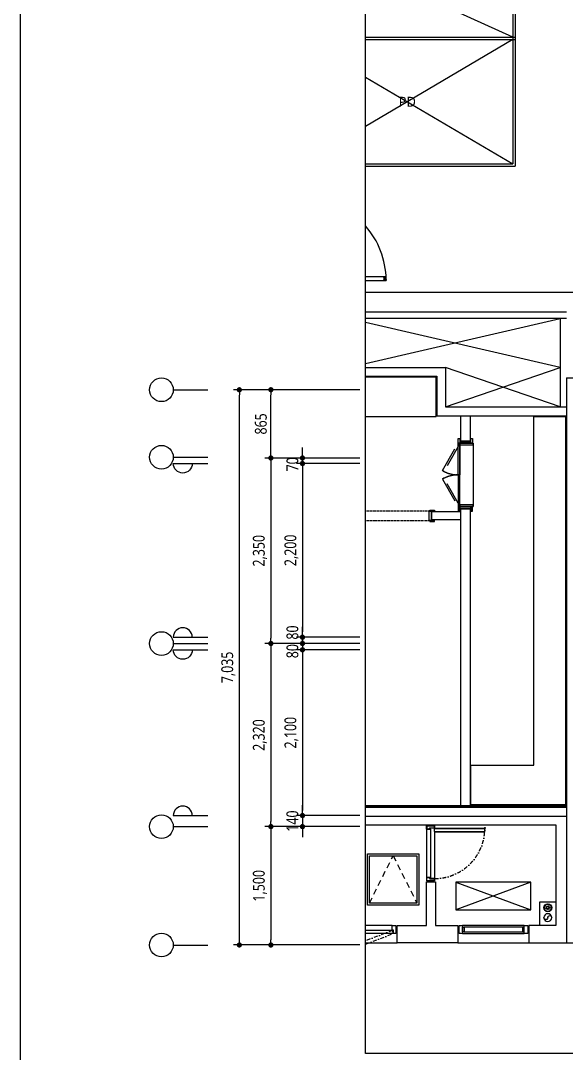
# Model space of a CAD drawing. Header units: millimetres. Extents: x -33000 to 294000, y 0 to 42408.
# Drawn here: x 1235 to 8150, y 9905 to 22990 of the extents above; entities that cross this region are included whole.
import ezdxf
from ezdxf.enums import TextEntityAlignment as Align

# ---------------------------------------------------------------- set-up
doc = ezdxf.new("R2010")
doc.units = ezdxf.units.MM
doc.header["$LTSCALE"] = 50
for name, pattern in [('XR-Unit-Plan$0$( Hidden )', [0.375, 0.25, -0.125]), ('XR-Unit-Plan$0$HID', [2.5, 1.5, -1]), ('XR-Unit-Plan$0$XR-단위_주동평면도$0$HIDDEN', [9.525, 6.35, -3.175]), ('XR-Unit-Plan$0$XREF-양산 평산동 공동주택-기준층평면도$0$dash1', [2, 1, -0.5, 0, -0.5])]:
    doc.linetypes.add(name, pattern=pattern)
doc.layers.add('arch', color=8, linetype='Continuous')
doc.layers.add('실명', color=9, linetype='Continuous')
doc.layers.add('cloud', color=7, linetype='Continuous', true_color=0xb3ef8f, plot=False)
doc.styles.add('ANU-TEXT 0', font='malgun.ttf', dxfattribs={"width": 0.8})
doc.styles.add('FORTELINE', font='malgun.ttf')
doc.dimstyles.new('UDIM-외부', dxfattribs={"dimscale": 50, "dimtxt": 3, "dimasz": 1.33, "dimexe": 1.5, "dimexo": 1.5, "dimgap": 1, "dimtad": 1, "dimdec": 0, "dimzin": 0, "dimdsep": 46, "dimlunit": 6, "dimtxsty": 'ANU-TEXT 0', "dimblk": 'DOT', "dimcen": 0.09, "dimdle": 1.5, "dimclrd": 256, "dimclre": 256, "dimclrt": 3, "dimadec": 0, "dimazin": 0, "dimtfac": 1, "dimtdec": 0, "dimtix": 1, "dimtmove": 2, "dimatfit": 3, "dimfxl": 1.5, "dimtolj": 1, "dimtzin": 0, "dimlwd": -1, "dimarcsym": 0})

# ---------------------------------------------------------------- blocks, each defined once
blk = doc.blocks.new('_Dot')
at = {"color": 0, "linetype": 'ByBlock', "lineweight": -2}
blk.add_line((-0.5, 0), (-1, 0), dxfattribs=at)
at = {"color": 0, "linetype": 'ByBlock', "const_width": 0.5}
blk.add_lwpolyline([(-0.25, 0, 1), (0.25, 0, 1)], format="xyb", close=True, dxfattribs=at)
blk = doc.blocks.new('*D114')
at = {"transparency": 16777216}
for p, q in [((4806, 17514), (4806, 17581)), ((4806, 17378), (4806, 17448)), ((4806, 17311), (4806, 17245))]:
    blk.add_line(p, q, dxfattribs=at)
at = {"lineweight": -2, "transparency": 16777216}
for p, q in [((5531, 17448), (4731, 17448)), ((5531, 17378), (4731, 17378))]:
    blk.add_line(p, q, dxfattribs=at)
at = {"layer": 'Defpoints', "color": 0, "transparency": 16777216}
for p in [(4806, 17448), (5606, 17448), (5606, 17378)]:
    blk.add_point(p, dxfattribs=at)
at = {"transparency": 16777216, "xscale": 66.5, "yscale": 66.5, "zscale": 66.5}
for p, rotation in [((4806, 17448), 270), ((4806, 17378), 90)]:
    blk.add_blockref('_Dot', p, dxfattribs=dict(at, rotation=rotation))
at = {"transparency": 16777216, "insert": (4679, 17368), "char_height": 150, "attachment_point": 5, "rotation": 90, "style": 'ANU-TEXT 0'}
blk.add_mtext('\\A1;70', dxfattribs=at)
blk = doc.blocks.new('*D115')
at = {"lineweight": -2, "transparency": 16777216}
for p, q in [((5531, 18313), (4331, 18313)), ((5531, 17448), (4331, 17448))]:
    blk.add_line(p, q, dxfattribs=at)
at = {"transparency": 16777216}
blk.add_line((4406, 17514), (4406, 18246), dxfattribs=at)
at = {"layer": 'Defpoints', "color": 0, "transparency": 16777216}
for p in [(4406, 18313), (5606, 18313), (5606, 17448)]:
    blk.add_point(p, dxfattribs=at)
at = {"transparency": 16777216, "xscale": 66.5, "yscale": 66.5, "zscale": 66.5}
for p, rotation in [((4406, 18313), 90), ((4406, 17448), 270)]:
    blk.add_blockref('_Dot', p, dxfattribs=dict(at, rotation=rotation))
at = {"transparency": 16777216, "insert": (4279, 17880), "char_height": 150, "attachment_point": 5, "rotation": 90, "style": 'ANU-TEXT 0'}
blk.add_mtext('\\A1;865', dxfattribs=at)
blk = doc.blocks.new('*D116')
at = {"lineweight": -2, "transparency": 16777216}
for p, q in [((5531, 18313), (3931, 18313)), ((5531, 11278), (3931, 11278))]:
    blk.add_line(p, q, dxfattribs=at)
at = {"transparency": 16777216}
blk.add_line((4006, 11344), (4006, 18246), dxfattribs=at)
at = {"layer": 'Defpoints', "color": 0, "transparency": 16777216}
for p in [(4006, 18313), (5606, 18313), (5606, 11278)]:
    blk.add_point(p, dxfattribs=at)
at = {"transparency": 16777216, "xscale": 66.5, "yscale": 66.5, "zscale": 66.5}
for p, rotation in [((4006, 18313), 90), ((4006, 11278), 270)]:
    blk.add_blockref('_Dot', p, dxfattribs=dict(at, rotation=rotation))
at = {"transparency": 16777216, "insert": (3866, 14795), "char_height": 150, "attachment_point": 5, "rotation": 90, "style": 'ANU-TEXT 0'}
blk.add_mtext('\\A1;7,035', dxfattribs=at)
blk = doc.blocks.new('*D105')
at = {"lineweight": -2, "transparency": 16777216}
for p, q in [((5531, 17378), (4731, 17378)), ((5531, 15178), (4731, 15178))]:
    blk.add_line(p, q, dxfattribs=at)
at = {"transparency": 16777216}
blk.add_line((4806, 17311), (4806, 15244), dxfattribs=at)
at = {"layer": 'Defpoints', "color": 0, "transparency": 16777216}
for p in [(5606, 17378), (4806, 15178), (5606, 15178)]:
    blk.add_point(p, dxfattribs=at)
at = {"transparency": 16777216, "xscale": 66.5, "yscale": 66.5, "zscale": 66.5}
for p, rotation in [((4806, 17378), 90), ((4806, 15178), 270)]:
    blk.add_blockref('_Dot', p, dxfattribs=dict(at, rotation=rotation))
at = {"transparency": 16777216, "insert": (4666, 16278), "char_height": 150, "attachment_point": 5, "rotation": 90, "style": 'ANU-TEXT 0'}
blk.add_mtext('\\A1;2,200', dxfattribs=at)
blk = doc.blocks.new('*D106')
at = {"transparency": 16777216}
for p, q in [((4806, 15244), (4806, 15311)), ((4806, 15178), (4806, 15098)), ((4806, 15031), (4806, 14965))]:
    blk.add_line(p, q, dxfattribs=at)
at = {"lineweight": -2, "transparency": 16777216}
for p, q in [((5531, 15178), (4731, 15178)), ((5531, 15098), (4731, 15098))]:
    blk.add_line(p, q, dxfattribs=at)
at = {"layer": 'Defpoints', "color": 0, "transparency": 16777216}
for p in [(4806, 15098), (5606, 15178), (5606, 15098)]:
    blk.add_point(p, dxfattribs=at)
at = {"transparency": 16777216, "xscale": 66.5, "yscale": 66.5, "zscale": 66.5}
for p, rotation in [((4806, 15178), 270), ((4806, 15098), 90)]:
    blk.add_blockref('_Dot', p, dxfattribs=dict(at, rotation=rotation))
at = {"transparency": 16777216, "insert": (4679, 15237), "char_height": 150, "attachment_point": 5, "rotation": 90, "style": 'ANU-TEXT 0'}
blk.add_mtext('\\A1;80', dxfattribs=at)
blk = doc.blocks.new('*D107')
at = {"transparency": 16777216}
for p, q in [((4806, 15164), (4806, 15231)), ((4806, 15098), (4806, 15018)), ((4806, 14951), (4806, 14885))]:
    blk.add_line(p, q, dxfattribs=at)
at = {"lineweight": -2, "transparency": 16777216}
for p, q in [((5531, 15098), (4731, 15098)), ((5531, 15018), (4731, 15018))]:
    blk.add_line(p, q, dxfattribs=at)
at = {"layer": 'Defpoints', "color": 0, "transparency": 16777216}
for p in [(5606, 15098), (4806, 15018), (5606, 15018)]:
    blk.add_point(p, dxfattribs=at)
at = {"transparency": 16777216, "xscale": 66.5, "yscale": 66.5, "zscale": 66.5}
for p, rotation in [((4806, 15098), 270), ((4806, 15018), 90)]:
    blk.add_blockref('_Dot', p, dxfattribs=dict(at, rotation=rotation))
at = {"transparency": 16777216, "insert": (4679, 15001), "char_height": 150, "attachment_point": 5, "rotation": 90, "style": 'ANU-TEXT 0'}
blk.add_mtext('\\A1;80', dxfattribs=at)
blk = doc.blocks.new('*D108')
at = {"lineweight": -2, "transparency": 16777216}
for p, q in [((5531, 15018), (4731, 15018)), ((5531, 12918), (4731, 12918))]:
    blk.add_line(p, q, dxfattribs=at)
at = {"transparency": 16777216}
blk.add_line((4806, 14951), (4806, 12984), dxfattribs=at)
at = {"layer": 'Defpoints', "color": 0, "transparency": 16777216}
for p in [(5606, 15018), (4806, 12918), (5606, 12918)]:
    blk.add_point(p, dxfattribs=at)
at = {"transparency": 16777216, "xscale": 66.5, "yscale": 66.5, "zscale": 66.5}
for p, rotation in [((4806, 15018), 90), ((4806, 12918), 270)]:
    blk.add_blockref('_Dot', p, dxfattribs=dict(at, rotation=rotation))
at = {"transparency": 16777216, "insert": (4666, 13968), "char_height": 150, "attachment_point": 5, "rotation": 90, "style": 'ANU-TEXT 0'}
blk.add_mtext('\\A1;2,100', dxfattribs=at)
blk = doc.blocks.new('*D109')
at = {"transparency": 16777216}
for p, q in [((4806, 12984), (4806, 13051)), ((4806, 12918), (4806, 12778)), ((4806, 12711), (4806, 12645))]:
    blk.add_line(p, q, dxfattribs=at)
at = {"lineweight": -2, "transparency": 16777216}
for p, q in [((5531, 12918), (4731, 12918)), ((5531, 12778), (4731, 12778))]:
    blk.add_line(p, q, dxfattribs=at)
at = {"layer": 'Defpoints', "color": 0, "transparency": 16777216}
for p in [(5606, 12918), (4806, 12778), (5606, 12778)]:
    blk.add_point(p, dxfattribs=at)
at = {"transparency": 16777216, "xscale": 66.5, "yscale": 66.5, "zscale": 66.5}
for p, rotation in [((4806, 12918), 270), ((4806, 12778), 90)]:
    blk.add_blockref('_Dot', p, dxfattribs=dict(at, rotation=rotation))
at = {"transparency": 16777216, "insert": (4678, 12848), "char_height": 150, "attachment_point": 5, "rotation": 90, "style": 'ANU-TEXT 0'}
blk.add_mtext('\\A1;140', dxfattribs=at)
blk = doc.blocks.new('*D110')
at = {"lineweight": -2, "transparency": 16777216}
for p, q in [((5531, 17448), (4331, 17448)), ((5531, 15098), (4331, 15098))]:
    blk.add_line(p, q, dxfattribs=at)
at = {"transparency": 16777216}
blk.add_line((4406, 17381), (4406, 15164), dxfattribs=at)
at = {"layer": 'Defpoints', "color": 0, "transparency": 16777216}
for p in [(5606, 17448), (4406, 15098), (5606, 15098)]:
    blk.add_point(p, dxfattribs=at)
at = {"transparency": 16777216, "xscale": 66.5, "yscale": 66.5, "zscale": 66.5}
for p, rotation in [((4406, 17448), 90), ((4406, 15098), 270)]:
    blk.add_blockref('_Dot', p, dxfattribs=dict(at, rotation=rotation))
at = {"transparency": 16777216, "insert": (4266, 16273), "char_height": 150, "attachment_point": 5, "rotation": 90, "style": 'ANU-TEXT 0'}
blk.add_mtext('\\A1;2,350', dxfattribs=at)
blk = doc.blocks.new('*D111')
at = {"lineweight": -2, "transparency": 16777216}
for p, q in [((5531, 15098), (4331, 15098)), ((5531, 12778), (4331, 12778))]:
    blk.add_line(p, q, dxfattribs=at)
at = {"transparency": 16777216}
blk.add_line((4406, 15031), (4406, 12844), dxfattribs=at)
at = {"layer": 'Defpoints', "color": 0, "transparency": 16777216}
for p in [(5606, 15098), (4406, 12778), (5606, 12778)]:
    blk.add_point(p, dxfattribs=at)
at = {"transparency": 16777216, "xscale": 66.5, "yscale": 66.5, "zscale": 66.5}
for p, rotation in [((4406, 15098), 90), ((4406, 12778), 270)]:
    blk.add_blockref('_Dot', p, dxfattribs=dict(at, rotation=rotation))
at = {"transparency": 16777216, "insert": (4266, 13938), "char_height": 150, "attachment_point": 5, "rotation": 90, "style": 'ANU-TEXT 0'}
blk.add_mtext('\\A1;2,320', dxfattribs=at)
blk = doc.blocks.new('*D112')
at = {"lineweight": -2, "transparency": 16777216}
for p, q in [((5531, 12778), (4331, 12778)), ((5531, 11278), (4331, 11278))]:
    blk.add_line(p, q, dxfattribs=at)
at = {"transparency": 16777216}
blk.add_line((4406, 12711), (4406, 11344), dxfattribs=at)
at = {"layer": 'Defpoints', "color": 0, "transparency": 16777216}
for p in [(5606, 12778), (4406, 11278), (5606, 11278)]:
    blk.add_point(p, dxfattribs=at)
at = {"transparency": 16777216, "xscale": 66.5, "yscale": 66.5, "zscale": 66.5}
for p, rotation in [((4406, 12778), 90), ((4406, 11278), 270)]:
    blk.add_blockref('_Dot', p, dxfattribs=dict(at, rotation=rotation))
at = {"transparency": 16777216, "insert": (4266, 12028), "char_height": 150, "attachment_point": 5, "rotation": 90, "style": 'ANU-TEXT 0'}
blk.add_mtext('\\A1;1,500', dxfattribs=at)
blk = doc.blocks.new('중심')
blk.add_line((-350, 0), (0, 0))
blk.add_circle((-470, 0), 120)
blk = doc.blocks.new('안목')
blk.add_line((-350, 0), (0, 0))
blk.add_arc((-254, 0), 96, 0, 180)

msp = doc.modelspace()

# ---------------------------------------------------------------- linework, layer by layer
at = {"layer": 'arch'}
for p, q in [((5606.3, 9905.1), (5606.3, 25674.6)), ((7469.6, 22779.7), (5606.3, 23627.5)), ((7469.6, 22749.7), (5606.3, 21650.4)), ((5606.3, 22273.8), (7469.6, 21174.5)), ((5850.6, 19745.5), (5606.3, 19745.5)), ((5850.6, 19744.7), (5606.3, 19744.7)), ((5606.3, 19698.3), (5864.6, 19698.3)), ((5606.3, 19697.5), (5864.6, 19697.5)), ((5847.4, 19720.3), (5847.4, 19732.5)), ((5848.2, 19720.3), (5847.4, 19720.3)), ((5848.2, 19732.5), (5848.2, 19711.7)), ((5849, 19732.5), (5849, 19712.5)), ((5849.2, 19710.7), (5864.6, 19710.7)), ((5850, 19711.5), (5864.6, 19711.5)), ((5851.6, 19730.2), (5850.8, 19730.2)), ((5850.8, 19730.2), (5850.8, 19716.8)), ((5851.6, 19743.7), (5851.6, 19716.8)), ((5852.4, 19743.7), (5852.4, 19716.8)), ((5865.6, 19709.7), (5865.6, 19699.3)), ((5866.4, 19709.7), (5866.4, 19699.3)), ((8349.6, 19544.5), (5606.3, 19544.5)), ((8149.6, 19294.5), (5606.3, 19294.5)), ((8149.6, 19214.5), (5606.3, 19214.5)), ((5606.3, 18644.7), (8069.6, 19214.5)), ((8069.6, 18594.5), (5606.3, 19164.4)), ((8069.6, 19214.5), (8069.6, 18094.5)), ((5606.3, 18594.5), (6619.6, 18594.5)), ((6619.6, 18594.5), (6619.6, 18094.5)), ((8069.6, 18094.5), (6619.6, 18594.5)), ((6619.6, 18094.5), (8069.6, 18594.5)), ((5606.3, 18484.5), (6509.6, 18484.5)), ((6509.6, 18484.5), (6509.6, 17984.5)), ((8149.6, 18464.5), (10489.6, 18464.5)), ((8149.6, 18464.5), (8149.6, 11304.5)), ((6619.6, 18094.5), (8149.6, 18094.5)), ((6509.6, 17984.5), (8149.6, 17984.5)), ((6809.6, 17984.5), (6809.6, 17664.5)), ((6929.6, 17984.5), (6929.6, 17664.5)), ((6809.6, 17664.5), (6929.6, 17664.5)), ((6809.6, 16764.5), (6439.6, 16764.5)), ((6439.6, 16664.5), (6439.6, 16764.5)), ((6809.6, 16804.5), (6809.6, 13044.5)), ((6809.6, 16804.5), (6929.6, 16804.5)), ((6929.6, 16804.5), (6929.6, 13044.5)), ((6809.6, 16664.5), (6439.6, 16664.5)), ((5606.3, 13044.5), (8149.6, 13044.5)), ((5606.3, 13034.5), (8149.6, 13034.5)), ((5606.3, 13024.5), (8149.6, 13024.5)), ((5606.3, 12909.5), (8149.6, 12909.5)), ((5606.3, 12799.5), (8014.6, 12799.5)), ((6379.6, 12746.9), (6379.6, 12789.5)), ((6379.6, 12789.5), (6391.6, 12789.5)), ((6379.6, 12746.9), (6379.6, 12132.1)), ((6391.6, 12787.9), (6381.2, 12787.9)), ((6381.2, 12787.9), (6381.2, 12746.9)), ((6428, 12744.5), (6382, 12744.5)), ((6391.6, 12789.5), (6391.6, 12787.9)), ((6417, 12748.5), (6417, 12758.7)), ((6418.6, 12758.7), (6418.6, 12748.5)), ((6419.4, 12761.1), (6477.2, 12761.1)), ((6477.2, 12759.5), (6419.4, 12759.5)), ((6419.4, 12747.7), (6428, 12747.7)), ((6429.6, 12746.1), (6429.6, 12132.9)), ((6467.6, 12787.9), (6467.6, 12789.5)), ((6467.6, 12789.5), (6479.6, 12789.5)), ((6478, 12787.9), (6467.6, 12787.9)), ((6478, 12761.9), (6478, 12787.9)), ((6478.6, 12715.7), (6478.6, 12754.7)), ((6479.4, 12715.7), (6479.4, 12754.7)), ((6479.6, 12789.5), (6479.6, 12761.9)), ((6479.6, 12711.5), (6479.6, 12119.5)), ((6479.8, 12713.9), (6487.6, 12713.9)), ((6487.6, 12713.1), (6479.8, 12713.1)), ((7110.1, 12712.3), (6479.8, 12712.3)), ((6479.8, 12711.5), (7110.1, 12711.5)), ((6480.4, 12756.5), (7106, 12756.5)), ((6480.4, 12755.7), (7106, 12755.7)), ((6480.4, 12714.7), (6487.6, 12714.7)), ((7110.9, 12761), (7106.7, 12756.8)), ((7111.5, 12760.4), (7107.3, 12756.2)), ((7111.1, 12758.4), (7111.1, 12713.3)), ((7111.9, 12758.4), (7111.9, 12713.3)), ((7122.9, 12761.5), (7112.2, 12761.5)), ((7122.9, 12760.7), (7112.2, 12760.7)), ((7122.9, 12760.2), (7112.9, 12760.2)), ((7122.9, 12759.4), (7112.9, 12759.4)), ((7114.9, 12759.4), (7114.9, 12758.1)), ((7122.9, 12758.9), (7114.9, 12758.9)), ((7122.9, 12758.1), (7114.9, 12758.1)), ((7116.6, 12761.5), (7116.6, 12758.1)), ((8014.6, 12799.5), (8014.6, 11524.5)), ((6379.6, 12132.1), (6379.6, 12089.5)), ((6379.6, 12089.5), (6391.6, 12089.5)), ((6379.6, 11524.5), (6379.6, 12079.5)), ((6379.6, 12079.5), (6489.6, 12079.5)), ((6381.2, 12091.1), (6381.2, 12132.1)), ((6391.6, 12091.1), (6381.2, 12091.1)), ((6428, 12134.5), (6382, 12134.5)), ((6391.6, 12089.5), (6391.6, 12091.1)), ((6417, 12130.5), (6417, 12120.3)), ((6418.6, 12120.3), (6418.6, 12130.5)), ((6419.4, 12131.3), (6428, 12131.3)), ((6477.2, 12119.5), (6419.4, 12119.5)), ((6419.4, 12117.9), (6477.2, 12117.9)), ((6478, 12091.1), (6467.6, 12091.1)), ((6467.6, 12091.1), (6467.6, 12089.5)), ((6467.6, 12089.5), (6479.6, 12089.5)), ((6478, 12117.1), (6478, 12091.1)), ((6479.6, 12089.5), (6479.6, 12117.1)), ((6489.6, 12079.5), (6489.6, 11524.5)), ((7699.6, 12074.5), (6749.6, 11724.5)), ((6749.6, 12074.5), (7699.6, 11724.5)), ((5944.6, 11524.5), (5606.3, 11524.5)), ((6004.6, 11304.5), (6004.6, 11524.5)), ((6004.6, 11524.5), (6379.6, 11524.5)), ((6489.6, 11524.5), (6774.6, 11524.5)), ((6774.6, 11524.5), (6774.6, 11304.5)), ((7614.6, 11524.5), (6834.6, 11524.5)), ((8014.6, 11524.5), (7674.6, 11524.5)), ((7674.6, 11524.5), (7674.6, 11304.5)), ((5606.3, 11464.5), (5944.6, 11464.5)), ((5959.6, 11424.5), (5606.3, 11424.5)), ((6834.6, 11424.5), (7614.6, 11424.5)), ((7594.6, 11504.5), (6854.6, 11504.5)), ((6854.6, 11444.5), (7594.6, 11444.5)), ((5606.3, 11304.5), (6004.6, 11304.5)), ((6774.6, 11304.5), (6004.6, 11304.5)), ((6774.6, 11304.5), (7674.6, 11304.5)), ((7674.6, 11304.5), (8214.6, 11304.5)), ((8149.6, 11304.5), (9059.6, 11304.5)), ((25734.6, 9905.1), (5606.3, 9905.1))]:
    msp.add_line(p, q, dxfattribs=at)
at = {"layer": 'arch', "linetype": 'Continuous'}
for p, q in [((7469.6, 23994.5), (7469.6, 21174.5)), ((7499.6, 23994.5), (7499.6, 21144.5)), ((5606.3, 22779.7), (7499.6, 22779.7)), ((5606.3, 22749.7), (7499.6, 22749.7)), ((5606.3, 21174.5), (7469.6, 21174.5)), ((5606.3, 21144.5), (7499.6, 21144.5))]:
    msp.add_line(p, q, dxfattribs=at)
at = {"layer": 'arch'}
for points in [[(5829.6, 19701.8), (5842.1, 19701.8), (5842.1, 19741.2), (5829.6, 19741.2), (5829.6, 19744.7), (5845.6, 19744.7), (5845.6, 19698.3), (5829.6, 19698.3)], [(6939.6, 13054.5), (6939.6, 13554.5), (7739.6, 13554.5), (7739.6, 17974.5), (8139.6, 17974.5), (8139.6, 13054.5)], [(6799.6, 17694.5), (6799.6, 17634.5), (6779.6, 17634.5), (6779.6, 17694.5)], [(6959.6, 17694.5), (6959.6, 17634.5), (6939.6, 17634.5), (6939.6, 17694.5)], [(6799.6, 17634.5), (6799.6, 17234.5), (6779.6, 17234.5), (6779.6, 17634.5)], [(6799.6, 17634.5), (6939.6, 17634.5), (6939.6, 17654.5), (6799.6, 17654.5)], [(6799.6, 17634.5), (6969.6, 17634.5), (6969.6, 16834.5), (6799.6, 16834.5)], [(6799.6, 17614.5), (6969.6, 17614.5), (6969.6, 17634.5), (6799.6, 17634.5)], [(6799.6, 16834.5), (6799.6, 17234.5), (6779.6, 17234.5), (6779.6, 16834.5)], [(6439.6, 16774.5), (6439.6, 16654.5), (6409.6, 16654.5), (6409.6, 16774.5)], [(6479.6, 16786.5), (6479.6, 16774.5), (6419.6, 16774.5), (6419.6, 16786.5)], [(6799.6, 16774.5), (6799.6, 16834.5), (6779.6, 16834.5), (6779.6, 16774.5)], [(6799.6, 16834.5), (6969.6, 16834.5), (6969.6, 16854.5), (6799.6, 16854.5)], [(6799.6, 16814.5), (6939.6, 16814.5), (6939.6, 16834.5), (6799.6, 16834.5)], [(6959.6, 16774.5), (6959.6, 16834.5), (6939.6, 16834.5), (6939.6, 16774.5)], [(6479.6, 16642.5), (6479.6, 16654.5), (6419.6, 16654.5), (6419.6, 16642.5)], [(6474.6, 12787.9), (6474.6, 12786.3), (6384.6, 12786.3), (6384.6, 12787.9)], [(6279.6, 11784.5), (5629.6, 11784.5), (5629.6, 12434.5), (6279.6, 12434.5)], [(6254.6, 11809.5), (5654.6, 11809.5), (5654.6, 12409.5), (6254.6, 12409.5)], [(6474.6, 12091.1), (6474.6, 12092.7), (6384.6, 12092.7), (6384.6, 12091.1)], [(7699.6, 12074.5), (6749.6, 12074.5), (6749.6, 11724.5), (7699.6, 11724.5)], [(7814.6, 11524.5), (7814.6, 11824.5), (8014.6, 11824.5), (8014.6, 11524.5)], [(6789.6, 11524.5), (6834.6, 11524.5), (6834.6, 11424.5), (6789.6, 11424.5)], [(7614.6, 11524.5), (7659.6, 11524.5), (7659.6, 11424.5), (7614.6, 11424.5)], [(6834.6, 11504.5), (6854.6, 11504.5), (6854.6, 11444.5), (6834.6, 11444.5)], [(7614.6, 11504.5), (7594.6, 11504.5), (7594.6, 11444.5), (7614.6, 11444.5)]]:
    msp.add_lwpolyline(points, close=True, dxfattribs=at)
for points in [[(5606.3, 17974.5), (6499.6, 17974.5), (6499.6, 18474.5), (5606.3, 18474.5)], [(6382, 12746.1), (6428, 12746.1)], [(6382, 12132.9), (6428, 12132.9)], [(5989.6, 11424.5), (5959.6, 11424.5), (5959.6, 11464.5), (5944.6, 11464.5), (5944.6, 11524.5), (5989.6, 11524.5), (5989.6, 11424.5)]]:
    msp.add_lwpolyline(points, dxfattribs=at)
at = {"layer": 'arch', "linetype": 'XR-Unit-Plan$0$XR-단위_주동평면도$0$HIDDEN'}
for points in [[(6796.9, 17624.5), (6596.9, 17278.1), (6579.6, 17288.1), (6779.6, 17634.5)], [(6796.9, 16844.5), (6596.9, 17190.9), (6579.6, 17180.9), (6779.6, 16834.5)]]:
    msp.add_lwpolyline(points, close=True, dxfattribs=at)
at = {"layer": 'arch', "linetype": 'XR-Unit-Plan$0$( Hidden )'}
msp.add_lwpolyline([(5606.3, 16654.5), (6439.6, 16654.5), (6439.6, 16774.5), (5606.3, 16774.5)], dxfattribs=at)
at = {"layer": 'arch', "linetype": 'XR-Unit-Plan$0$HID'}
msp.add_lwpolyline([(5654.6, 11809.5), (5954.6, 12409.5), (6254.6, 11809.5)], dxfattribs=at)
at = {"layer": 'arch', "linetype": 'XR-Unit-Plan$0$XREF-양산 평산동 공동주택-기준층평면도$0$dash1'}
msp.add_lwpolyline([(5606.3, 11288.9), (5959.6, 11424.5), (5945.2, 11461.9), (5606.3, 11331.7)], dxfattribs=at)
at = {"layer": 'arch'}
for radius in [50, 15]:
    msp.add_circle((7914.6, 11749.5), radius, dxfattribs=at)
for centre, radius, start, end in [((4804.2, 19692.2), 1062.4, 0.94607, 40.97446), ((5848.2, 19732.5), 0.8, 0, 180), ((5849.2, 19711.7), 1, 180, 270), ((5850, 19712.5), 1, 180, 270), ((5850.6, 19743.7), 1.8, 360, 90), ((5850.6, 19743.7), 1, 0, 90), ((5851.6, 19716.8), 0.8, 180, 0), ((5864.6, 19709.7), 1.8, 0, 90), ((5864.6, 19709.7), 1, 0, 90), ((5864.6, 19699.3), 1, 270, 0), ((5864.6, 19699.3), 1.8, 270, 0), ((6382, 12746.9), 2.4, 180, 270), ((6382, 12746.9), 0.8, 180, 270), ((6419.4, 12758.7), 2.4, 90, 180), ((6419.4, 12748.5), 2.4, 180, 270), ((6419.4, 12758.7), 0.8, 90, 180), ((6419.4, 12748.5), 0.8, 180, 270), ((6428, 12746.1), 1.6, 270, 90.00002), ((6477.2, 12761.9), 0.8, 270, 0), ((6477.2, 12761.9), 2.4, 270, 0), ((6480.4, 12754.7), 1.8, 90, 180), ((6480.4, 12715.7), 1.8, 180, 270), ((6479.8, 12712.7), 1.2, 90, 270), ((6480.4, 12754.7), 1, 90, 180), ((6480.4, 12715.7), 1, 180, 270), ((6479.8, 12712.7), 0.4, 90, 270), ((6487.6, 12713.5), 1.2, 270, 90), ((6487.6, 12713.5), 0.4, 270, 90), ((7106, 12757.5), 1, 270, 314.73554), ((7106, 12757.5), 1.8, 270, 314.73554), ((7110.1, 12713.3), 1, 270, 0), ((7110.1, 12713.3), 1.8, 270, 0), ((7112.2, 12759.7), 1.8, 90, 134.73554), ((7112.9, 12758.4), 1.8, 90, 180), ((7112.2, 12759.7), 1, 90, 134.73554), ((7112.9, 12758.4), 1, 90, 180), ((7122.9, 12759.8), 1.7, 270, 90), ((7122.9, 12759.8), 0.9, 270, 90), ((7122.9, 12759.8), 0.4, 270, 90), ((6382, 12132.1), 2.4, 90, 180), ((6382, 12132.1), 0.8, 90, 180), ((6419.4, 12130.5), 2.4, 90, 180), ((6419.4, 12120.3), 2.4, 180, 270), ((6419.4, 12130.5), 0.8, 90, 180), ((6419.4, 12120.3), 0.8, 180, 270), ((6428, 12132.9), 1.6, 270, 90.00002), ((6477.2, 12117.1), 2.4, 0, 90), ((6477.2, 12117.1), 0.8, 0, 90), ((7883.9, 11775.2), 5, 36.57905, 243.4184), ((7897.7, 11785.8), 5, 11.57905, 218.4184), ((7914.6, 11789.5), 5, 346.57905, 193.4184), ((7931.5, 11785.8), 5, 321.57905, 168.4184), ((7945.2, 11775.2), 5, 296.57905, 143.4184), ((7875.2, 11756.5), 5, 66.57905, 273.4184), ((7875.9, 11739.2), 5, 91.57905, 298.4184), ((7883.9, 11723.8), 5, 116.57905, 323.4184), ((7891.9, 11753.5), 3, 259.99873, 79.99873), ((7892.4, 11743.6), 3, 284.99873, 104.99873), ((7897.7, 11713.3), 5, 141.57905, 348.4184), ((7897, 11764.3), 3, 229.99873, 49.99873), ((7897, 11734.7), 3, 309.99873, 129.99873), ((7904.9, 11770.4), 3, 204.99873, 24.99873), ((7904.9, 11728.7), 3, 334.99873, 154.99873), ((7914.6, 11709.5), 5, 166.57905, 13.4184), ((7914.6, 11772.5), 3, 179.99873, 359.99873), ((7914.6, 11726.5), 3, 359.99873, 179.99873), ((7924.3, 11770.4), 3, 154.99873, 334.99873), ((7924.3, 11728.7), 3, 24.99873, 204.99873), ((7931.5, 11713.3), 5, 191.57905, 38.4184), ((7932.2, 11764.3), 3, 129.99873, 309.99873), ((7932.2, 11734.7), 3, 49.99873, 229.99873), ((7936.8, 11743.6), 3, 74.99873, 254.99873), ((7937.2, 11753.5), 3, 99.99873, 279.99873), ((7945.2, 11723.8), 5, 216.57905, 63.4184), ((7953.2, 11739.2), 5, 241.57905, 88.4184), ((7954, 11756.5), 5, 266.57905, 113.4184)]:
    msp.add_arc(centre, radius, start, end, dxfattribs=at)
at = {"layer": 'arch', "linetype": 'XR-Unit-Plan$0$XR-단위_주동평면도$0$HIDDEN'}
for centre, start, end in [((6779.6, 17634.5), 240, 272.86598), ((6779.6, 16834.5), 87.13402, 120)]:
    msp.add_arc(centre, 400, start, end, dxfattribs=at)
at = {"layer": 'arch', "linetype": 'XR-Unit-Plan$0$XREF-양산 평산동 공동주택-기준층평면도$0$dash1'}
msp.add_arc((6479.6, 12756.5), 637, 270, 0.14192, dxfattribs=at)
at = {"layer": 'arch', "extrusion": (0, 0, -1)}
for centre, major_axis, start_param, end_param in [((7914.6, 11624.5), (-35.4, 35.4), 4.7124112, 10.9955965), ((7939.6, 11624.5), (-17.7, 17.7), 5.4978094, 8.639402), ((7889.6, 11624.5), (17.7, 17.7), 0.7854204, 3.9270131)]:
    msp.add_ellipse(centre, major_axis=major_axis, ratio=1, start_param=start_param, end_param=end_param, dxfattribs=at)
at = {"layer": 'cloud'}
msp.add_lwpolyline([(1235, 28850), (37950, 28850), (37950, 909.2), (1235, 909.2)], close=True, dxfattribs=at)

# ---------------------------------------------------------------- block references
at = {"xscale": 1.25, "yscale": 1.25, "zscale": 1.25}
for name, p in [('중심', (3606.2, 18312.6)), ('중심', (3606.2, 17457.6)), ('중심', (3606.2, 15097.6)), ('안목', (3606.2, 15177.6)), ('안목', (3606.2, 12917.6)), ('중심', (3606.2, 12777.6)), ('중심', (3606.2, 11277.6))]:
    msp.add_blockref(name, p, dxfattribs=at)
at = {"xscale": -1.25, "yscale": 1.25, "zscale": 1.25, "rotation": 180}
for p in [(3606.2, 17377.6), (3606.2, 15017.6)]:
    msp.add_blockref('안목', p, dxfattribs=at)

# ---------------------------------------------------------------- texts
at = {"layer": '실명', "linetype": 'ByBlock', "style": 'FORTELINE'}
msp.add_text('PD', height=125, dxfattribs=at).set_placement((6134.6, 21962.1), align=Align.MIDDLE_CENTER)

# ---------------------------------------------------------------- dimensions: what is measured, and where the dimension line sits
for base, p1, p2, picture, middle in [((4006.2, 18312.6), (5606.3, 11277.6), (5606.2, 18312.6), '*D116', (3866.1, 14795.1)), ((4406.2, 18312.6), (5606.2, 17447.6), (5606.2, 18312.6), '*D115', (4278.7, 17880.1)), ((4406.2, 15097.6), (5606.2, 17447.6), (5606.2, 15097.6), '*D110', (4266.1, 16272.6)), ((4806.2, 15177.6), (5606.2, 17377.6), (5606.2, 15177.6), '*D105', (4666.1, 16277.6)), ((4406.2, 12777.6), (5606.2, 15097.6), (5606.2, 12777.6), '*D111', (4266.1, 13937.6)), ((4806.2, 12917.6), (5606.2, 15017.6), (5606.2, 12917.6), '*D108', (4665.7, 13967.6)), ((4806.2, 12777.6), (5606.2, 12917.6), (5606.2, 12777.6), '*D109', (4678.3, 12847.6)), ((4406.2, 11277.6), (5606.2, 12777.6), (5606.3, 11277.6), '*D112', (4265.7, 12027.6))]:
    dim = msp.add_linear_dim(base=base, p1=p1, p2=p2, angle=90, dimstyle='UDIM-외부', override={"dimclrd": 256, "dimclre": 256, "dimclrt": 256})
    dim.commit()
    dim.dimension.update_dxf_attribs({"geometry": picture, "text_midpoint": middle})
for base, p1, p2, picture, middle in [((4806.2, 17447.6), (5606.2, 17377.6), (5606.2, 17447.6), '*D114', (4678.7, 17367.6)), ((4806.2, 15097.6), (5606.2, 15177.6), (5606.2, 15097.6), '*D106', (4678.7, 15237.4)), ((4806.2, 15017.6), (5606.2, 15097.6), (5606.2, 15017.6), '*D107', (4678.7, 15001.5))]:
    dim = msp.add_linear_dim(base=base, p1=p1, p2=p2, angle=90, dimstyle='UDIM-외부', override={"dimclrd": 256, "dimclre": 256, "dimclrt": 256})
    dim.commit()
    dim.dimension.update_dxf_attribs({"geometry": picture, "text_midpoint": middle, "dimtype": 160})

doc.saveas('drawing.dxf')
